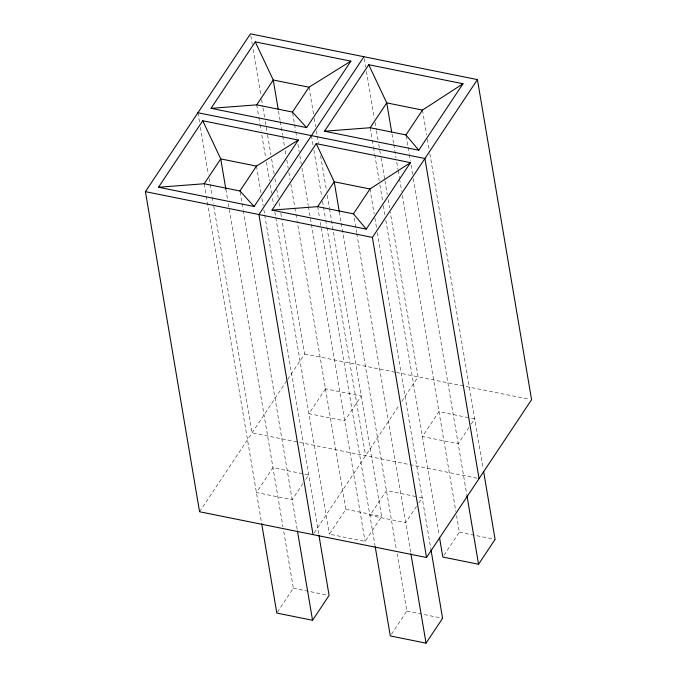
<?xml version="1.0" encoding="UTF-8"?>
<svg xmlns="http://www.w3.org/2000/svg" width="677" height="677" viewBox="0 0 677 677"><rect width="100%" height="100%" fill="white"/><g stroke="black" fill="none" stroke-linecap="round" stroke-linejoin="round"><path stroke-width="0.51" stroke-dasharray="3.38 2.54" d="M199.571 511.753L287.099 380.246M287.683 379.374L304.608 353.953L282.03 220.49M303.008 483.488L292.168 499.761L256.431 492.56L272.966 467.714L308.712 474.916L305.293 480.061M314.221 532.875L399.413 404.88M401.749 401.376L418.09 376.827L390.223 212.087M277.384 612.211L293.353 588.22L283.688 531.081M329.572 208.863L381.608 516.526L365.072 541.372L329.327 534.17L345.871 509.316L297.178 221.413M416.49 506.362L405.65 522.644L369.913 515.434L386.449 490.588L417.091 496.766M418.775 502.935L422.194 497.79L418.107 496.969M469.009 427.458L458.168 443.74L422.431 436.538L438.967 411.684L469.61 417.861M471.294 424.03L474.712 418.894L470.625 418.064M391.433 634.231L406.835 611.094L397.171 553.955M443.951 555.335L459.353 532.198L456.543 515.569M304.608 353.953L395.393 372.248M396.426 372.46L529.507 399.286M476.989 478.19L252.089 432.848L213.467 204.505M345.871 509.316L381.608 516.526M459.353 532.198L495.099 539.4M293.353 588.22L327.05 595.015M406.835 611.094L442.58 618.296M422.482 110.089L426.705 135.045M427.407 139.2L428.99 148.559M429.87 153.755L483.15 468.755M406.115 135.984L407.876 146.376M408.053 147.417L409.103 153.654M409.28 154.695L410.338 160.931M411.041 165.095L412.623 174.454M413.325 178.61L466.783 494.65M392.017 134.08L393.599 143.431M393.777 144.472L396.062 157.995M396.764 162.15L397.991 169.428M398.169 170.469L399.405 177.746M399.574 178.787L401.689 191.261M402.392 195.425L455.841 511.414M364.302 58.814L365.707 67.15M366.418 71.322L374.356 118.247M375.058 122.419L376.294 129.713M376.471 130.754L378.054 140.139M378.765 144.311L380.88 156.819M381.049 157.868L384.756 179.76M384.934 180.801L387.227 194.358M388.107 199.571L389.52 207.915M370.201 127.733L372.13 139.174M372.308 140.215L373.365 146.452M373.543 147.493L374.593 153.73M374.77 154.771L379.171 180.759M379.873 184.923L382.683 201.56M383.385 205.715L384.968 215.074M385.848 220.27L439.119 535.228M369.964 188.993L374.186 213.94M374.889 218.104L376.649 228.496M377.351 232.66L430.8 548.7M354.13 218.002L356.593 232.558M356.762 233.599L410.753 552.77M339.321 211.935L341.081 222.335M341.259 223.376L396.468 549.8M309 87.215L313.569 114.244M314.272 118.407L315.685 126.726M316.387 130.881L317.09 135.045M317.268 136.077L318.495 143.363M320.61 155.837L326.585 191.185M327.287 195.348L329.403 207.822M311.428 135.628L313.197 146.054M313.9 150.226L321.837 197.142M322.54 201.314L325.535 219.043M325.713 220.084L326.771 226.338M326.949 227.379L365.572 455.723M317.682 206.637L319.612 218.07M320.323 222.234L375.007 545.56M292.633 113.101L294.393 123.502M294.571 124.543L295.621 130.779M295.798 131.82L296.856 138.057M297.914 144.294L299.141 151.572M299.843 155.735L301.248 164.054M301.959 168.209L308.289 205.639M308.458 206.68L311.276 223.317M311.454 224.358L365.072 541.372M278.535 111.197L280.117 120.557M280.295 121.598L282.58 135.112M282.758 136.153L284.509 146.554M285.212 150.709L286.092 155.905M286.794 160.068L288.207 168.387M288.91 172.542L290.137 179.82M290.839 183.983L294.715 206.857M294.884 207.898L295.764 213.094M295.942 214.135L297 220.372M250.82 35.932L252.225 44.276M253.113 49.489L260.873 95.364M261.576 99.536L262.811 106.839M262.989 107.88L264.572 117.265M265.274 121.437L267.398 133.944M267.567 134.985L270.918 154.796M271.629 158.968L274.27 174.607M274.98 178.779L276.038 185.041M276.741 189.205L278.154 197.549M279.034 202.761L279.914 207.974M280.794 213.187L281.852 219.441M256.718 104.859L258.648 116.292M258.826 117.333L259.883 123.578M260.061 124.61L261.11 130.856M261.813 135.011L265.689 157.885M266.391 162.04L269.556 180.759M270.258 184.914L271.663 193.233M272.543 198.437L273.601 204.674M274.828 211.952L329.327 534.17M256.481 166.11L261.229 194.189M261.931 198.344L263.167 205.622M263.869 209.785L264.572 213.94M264.749 214.981L318.732 534.128M240.115 192.006L241.875 202.398M242.053 203.439L243.111 209.675M243.28 210.716L297.271 529.896M225.839 189.061L227.599 199.461M228.301 203.616L282.986 526.926M197.946 112.746L199.707 123.18M200.417 127.344L208.355 174.268M209.058 178.44L212.053 196.161M212.231 197.21L213.289 203.464M204.2 183.755L206.13 195.196M206.307 196.237L261.525 522.686M325.485 388.81L308.949 413.664L344.686 420.866L361.23 396.011L325.485 388.81"/><path stroke-width="1.02" d="M145.428 191.65L250.465 33.85L477.429 79.607L531.572 399.701L426.535 557.501L199.571 511.753L145.428 191.65L372.392 237.407L477.429 79.607M158.503 187.241L202.745 120.76L298.362 140.037L254.112 206.51L158.503 187.241L204.2 183.755L239.937 190.965L254.112 206.51M211.021 108.337L255.263 41.864L350.872 61.142L306.63 127.615L211.021 108.337L256.718 104.859L292.456 112.06L306.63 127.615M204.2 183.755L220.736 158.909L202.745 120.76M256.718 104.859L273.254 80.004L255.263 41.864M239.937 190.965L256.481 166.11L298.362 140.037M292.456 112.06L309 87.215L350.872 61.142M363.947 56.724L258.91 214.524L313.053 534.627M271.985 210.115L316.227 143.642L410.499 162.641L366.257 229.122L271.985 210.115L317.682 206.637L353.428 213.839L366.257 229.122M324.503 131.22L368.745 64.738L463.017 83.745L418.775 150.218L324.503 131.22L370.201 127.733L405.938 134.943L418.775 150.218M317.682 206.637L334.226 181.783L316.227 143.642M370.201 127.733L386.736 102.887L368.745 64.738M353.428 213.839L369.964 188.993L410.499 162.641M405.938 134.943L422.482 110.089L463.017 83.745M261.703 523.727L276.808 613.066L312.554 620.276L329.098 595.422L318.901 535.168M375.185 546.601L390.29 635.948L426.036 643.15L442.58 618.296L430.978 549.732M439.475 537.31L442.809 557.044L478.554 564.254L495.099 539.4L483.674 471.877M309 87.215L273.254 80.004L278.179 109.124M422.482 110.089L386.736 102.887L391.661 131.998M197.946 112.746L424.911 158.503L479.054 478.605M256.481 166.11L220.736 158.909L225.839 189.061M369.964 188.993L334.226 181.783L339.321 211.935M466.961 495.682L478.554 564.254M372.392 237.407L426.535 557.501M410.922 553.811L426.036 643.15M297.44 530.929L312.554 620.276"/></g></svg>
